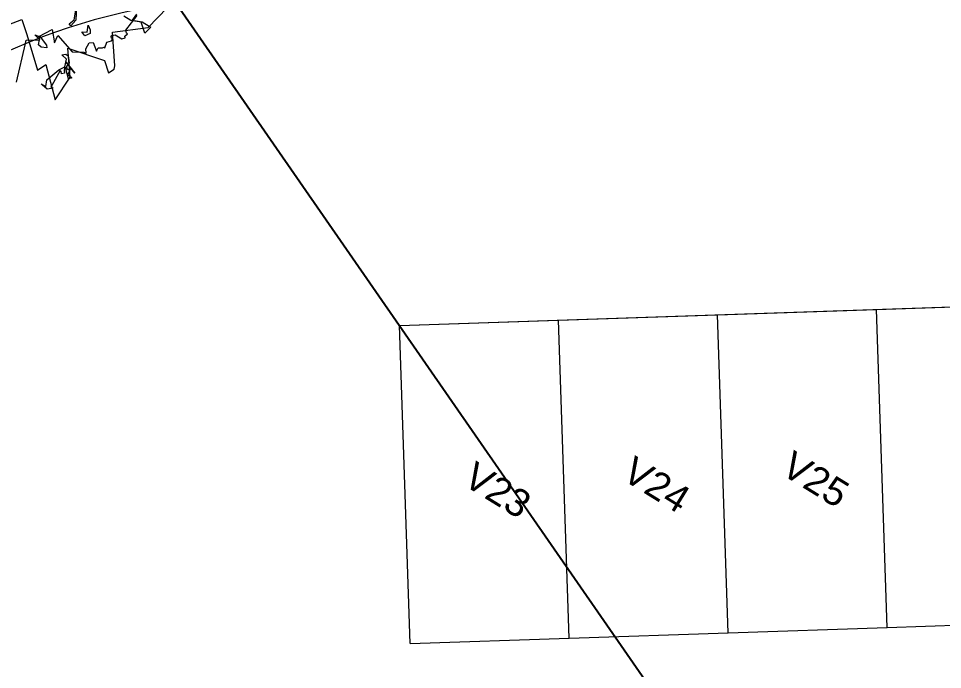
# Model space of a CAD drawing. Header units: metres. Extents: x -71 to 881, y -503 to 661.
# Drawn here: x 228 to 242.52, y -212.39 to -202.17 of the extents above; entities that cross this region are included whole.
import ezdxf

# ---------------------------------------------------------------- set-up
doc = ezdxf.new("R2010")
doc.units = ezdxf.units.M
doc.layers.add('04. Pisos', color=8, linetype='Continuous', lineweight=5)
doc.layers.add('05. Textos', color=5, linetype='Continuous', lineweight=0)
doc.layers.add('ARBRE', color=100, linetype='Continuous', lineweight=13, true_color=0x00ff3f)
doc.styles.get("Standard").update_dxf_attribs({"font": 'arial.ttf'})

# ---------------------------------------------------------------- blocks, each defined once
blk = doc.blocks.new('WMF2', base_point=(0, 0.01))
at = {"color": 251, "lineweight": 0, "true_color": 0x636466}
for points in [[(49.36, -83.76), (46.84, -91.88), (40.14, -89.34), (24.4, -82.93), (24.01, -87.6), (8.81, -80.93), (12.69, -92.64), (23.58, -100.08), (8.83, -109.56), (3.27, -107.44), (3.01, -110.61), (3.9, -111.79), (16.57, -120.44), (8.22, -134.47), (9.81, -146.85)], [(26.05, -72.12), (37.25, -86.3), (38.33, -87.51), (34.61, -92.45), (35.99, -92.94), (34.69, -99.75), (29.28, -96.73), (30.97, -100.19), (21.09, -100.49), (17.67, -104.7), (16.66, -105.12), (18.28, -106.23), (19.48, -109.18), (18.41, -110.67), (14.49, -109.41), (15.1, -110.95), (13.93, -112.47), (13.73, -113.15), (13.23, -113.37), (14.72, -115.61), (13.76, -117.64), (14.16, -118.66), (14.68, -118.45), (15.39, -118.76), (15.6, -119.27), (14.94, -120.61), (11.56, -121.96), (10.97, -123.39), (11.67, -123.68), (11.74, -125.32), (12.27, -125.11), (13.58, -125.77), (15.6, -134.05)], [(18.5, -90.74), (17.84, -93.61), (20.02, -96.45), (22.98, -96.02), (22.05, -97.63), (20.72, -98), (17.93, -96.37), (17.41, -94.37), (16.65, -93.94), (15.97, -94.11), (15.49, -94.96), (14.21, -92.52), (12.21, -93.06), (11.86, -92.86), (12.6, -91.6), (16.89, -93.51), (17.23, -93.72), (17.84, -93.61), (16.91, -92.52), (15.64, -91.79), (16.37, -90.52), (17.22, -91.02), (17.83, -90.91), (14.87, -83.79), (14.78, -83.17), (13.49, -83.45), (14.87, -81.07), (17.86, -80.56), (18.47, -80.47), (16.28, -81.33), (18.28, -83.52), (18.5, -90.74), (18.5, -90.74)], [(30.71, -93.26), (29.79, -92.67), (31.51, -90.88), (33.12, -90.61), (34.74, -92.37), (37.69, -92.07), (35.5, -93.43), (30.71, -93.26), (30.71, -93.26)], [(12.72, -95.5), (19.16, -95.5), (12.72, -95.5), (12.72, -95.5)], [(31.94, -110.31), (36.07, -115.05), (31.32, -110.9), (30.71, -107.38), (31.94, -107.38), (31.94, -110.31), (31.94, -110.31)], [(23.77, -111.52), (26.08, -113.84), (23.77, -113.24), (22.56, -112.13), (23.16, -109.69), (25.47, -109.69), (23.77, -111.52), (23.77, -111.52)], [(16.15, -134.19), (15.36, -130.85), (11.87, -133.9), (8.32, -135.28), (7.59, -135.54), (7.07, -131.77), (12.02, -133.45), (15.55, -130.27), (19.06, -129.03)]]:
    blk.add_lwpolyline(points, dxfattribs=at)

msp = doc.modelspace()

# ---------------------------------------------------------------- linework, layer by layer
at = {"color": 240, "true_color": 0xed1f24}
msp.add_lwpolyline([(130.881, -38.249), (138.878, -123.034), (215.555, -180.395), (249.842, -229.865), (275.245, -285.802), (260.434, -323.34), (217.064, -336.002), (165.91, -364.471), (147.453, -376.759), (136.443, -381.587)], dxfattribs=at)
at = {"layer": '04. Pisos'}
for p, q in [((241.484, -206.737), (243.982, -206.653)), ((238.985, -206.822), (241.484, -206.737)), ((241.652, -211.735), (241.484, -206.737)), ((241.652, -211.735), (241.484, -206.737)), ((233.988, -206.99), (236.487, -206.906)), ((236.487, -206.906), (238.985, -206.822)), ((236.655, -211.903), (236.487, -206.906)), ((236.655, -211.903), (236.487, -206.906)), ((239.154, -211.819), (238.985, -206.822)), ((239.154, -211.819), (238.985, -206.822)), ((234.157, -211.987), (233.988, -206.99)), ((239.154, -211.819), (241.652, -211.735)), ((241.652, -211.735), (244.151, -211.65)), ((236.655, -211.903), (239.154, -211.819)), ((234.157, -211.987), (236.655, -211.903))]:
    msp.add_line(p, q, dxfattribs=at)
msp.add_lwpolyline([(233.988, -206.99), (253.045, -206.348), (279.467, -204.498), (294.188, -203.172), (296.56, -202.71)], dxfattribs=at)
msp.add_arc((231.7, -211.224), 9.375, 85.4598, 169.625, dxfattribs=at)

# ---------------------------------------------------------------- block references
at = {"layer": 'ARBRE', "color": 251, "lineweight": 5, "true_color": 0x636466, "xscale": 0.03451886634015593, "yscale": 0.03451886634015593, "zscale": 0.03451886634015593, "rotation": 128.5771086415459}
msp.add_blockref('WMF2', (226.583, -205.424), dxfattribs=at)

# ---------------------------------------------------------------- texts
at = {"layer": '05. Textos', "char_height": 0.4326, "attachment_point": 1, "rotation": 328.4086}
for s, insert in [('V25', (240.183, -208.94)), ('V23', (235.186, -209.108)), ('V24', (237.685, -209.024))]:
    msp.add_mtext_dynamic_manual_height_columns(s, width=1.21171, gutter_width=2.163, heights=[0], dxfattribs=dict(at, insert=insert))

doc.saveas('drawing.dxf')
